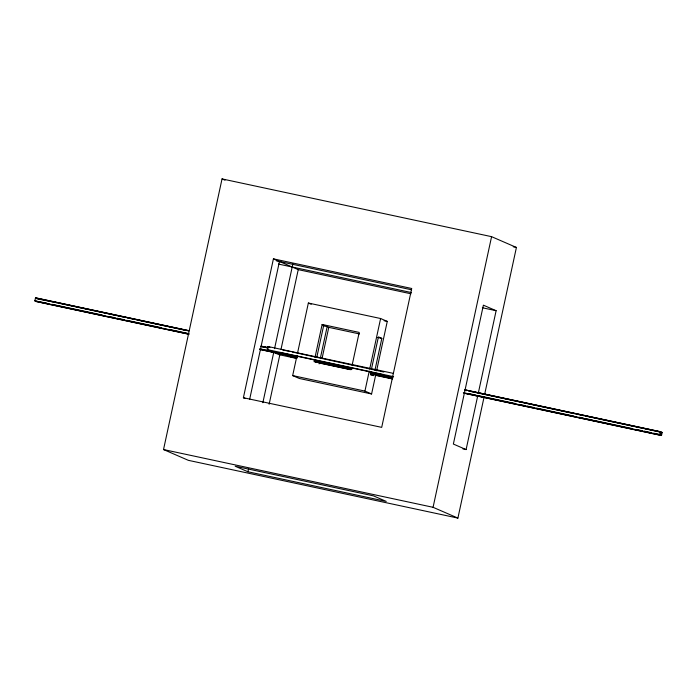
<?xml version="1.0" encoding="UTF-8"?>
<svg xmlns="http://www.w3.org/2000/svg" width="697" height="697" viewBox="0 0 697 697"><rect width="100%" height="100%" fill="white"/><g stroke="black" fill="none" stroke-linecap="round" stroke-linejoin="round"><path stroke-width="1.05" d="M46.917 303.186L34.85 300.877L35.512 297.793L188.817 330.648M57.163 302.751L36.871 298.743L35.512 297.793M188.791 334.238L36.558 301.618L35.207 300.677M484.058 397.098L457.903 518.089L188.356 460.334L163.525 449.548L222.038 178.911L491.585 236.666L516.416 247.452L484.746 393.91M243.392 397.726L273.416 258.857L411.727 288.488L381.703 427.366L243.392 397.726L245.117 398.475M249.665 399.294L279.453 261.48M272.257 351.75L267.291 349.589L267.953 346.514L393.204 373.348M247.923 471.764L235.185 466.232L373.505 495.872L386.243 501.404L247.923 471.764L248.62 468.576M262.856 402.7L273.86 351.819M274.548 348.639L292.888 263.823M269.129 404.269L279.906 354.442M281.048 349.145L298.238 269.634L273.416 258.857M375.91 373.984L371.588 393.962L299.327 378.48L292.67 375.587L296.983 355.609M297.445 353.51L308.353 303.038L380.614 318.52L387.271 321.413L376.589 370.83M314.539 359.574L314.077 361.699L351.157 369.645L351.619 367.519M315 357.439L322.127 324.462L359.208 332.408L352.081 365.385M315.697 362.405L316.159 360.271M316.847 357.082L323.748 325.168L322.127 324.462M319.113 363.886L319.575 361.76M320.489 357.5L327.163 326.649L323.025 325.769M322.11 358.206L328.784 327.355L327.163 326.649M371.588 393.962L364.932 391.078L369.253 371.092M369.706 368.992L380.614 318.52M370.83 371.989L370.368 374.115L373.784 375.596L374.245 373.47M371.518 368.8L378.419 336.886L381.834 338.367L374.934 370.281M457.903 518.089L433.072 507.303L491.585 236.666M462.921 448.903L466.101 449.582L477.793 395.513M478.473 392.333L496.125 310.705L483.387 305.173L453.364 444.05L466.101 449.582M660.442 431.704L660.059 434.911L660.442 431.704L465.065 389.841M661.862 432.323L661.488 435.52L661.862 432.323L644.83 428.672M513.227 246.773L516.416 247.452M276.282 260.8L411.387 289.752M278.434 264.067L411.361 292.548M482.368 307.76L496.125 310.705M298.238 269.634L411.021 293.803M384.082 320.725L387.271 321.413M377.696 337.479L381.834 338.367M328.784 327.355L359.504 333.941M282.712 349.946L290.109 351.532M292.217 351.985L383.864 372.032M261.209 346.156L267.596 347.524M35.8 297.924L189.105 330.77M261.497 346.278L267.883 347.646M464.838 389.85L660.73 431.826M59.297 303.204L115.719 315.297M117.845 315.75L174.276 327.843M176.402 328.296L188.112 330.805M260.504 346.322L267.962 347.916M464.916 390.12L467.042 390.573M469.168 391.034L525.599 403.119M527.725 403.58L584.147 415.665M586.282 416.126L642.704 428.211M35.73 298.246L67.034 304.929M69.16 305.382L76.618 306.976M78.317 307.368L125.582 317.475M127.717 317.928L135.166 319.522M136.865 319.914L184.139 330.021M261.427 346.609L268.24 348.038M464.768 390.181L466.894 390.634M468.898 391.034L515.867 401.123M517.74 401.498L574.424 413.669M576.14 414.018L603.75 419.934M605.301 420.291L662.15 432.445M267.291 349.589L393.605 376.659M52.24 304.328L56.501 305.234M58.626 305.695L66.076 307.29M68.21 307.752L102.276 315.044M110.788 316.874L115.049 317.788M117.183 318.241L124.632 319.836M126.758 320.298L160.833 327.59M169.345 329.42L173.605 330.334M175.731 330.787L183.189 332.382M185.315 332.844L187.441 333.297M259.842 348.805L274.74 352.002M286.45 354.512L290.71 355.426M292.845 355.879L297.096 356.794M315.201 360.671L336.485 365.237M345.006 367.058L349.267 367.972M370.56 372.529L391.853 377.094M468.497 393.517L475.955 395.121M478.081 395.574L515.344 403.554M520.668 404.696L524.928 405.61M527.054 406.063L534.503 407.667M536.638 408.12L573.901 416.1M579.224 417.242L583.476 418.156M585.611 418.609L593.06 420.213M595.186 420.666L632.449 428.646M637.772 429.788L642.033 430.702M644.159 431.155L651.617 432.759M653.742 433.212L659.066 434.353M34.85 300.877L189.218 333.95M259.911 349.075L297.384 357.134M315.131 360.994L351.471 368.696M370.264 372.747L392.847 377.652M463.339 392.69L661.27 435.076L660.129 434.579M36.27 301.496L188.512 334.116M259.842 349.397L297.105 357.387M315.201 361.264L351.401 369.018M370.56 373.122L392.916 377.913M464.246 393.195L661.2 435.398M260.12 349.519L273.965 352.49L278.922 354.642L296.966 358.511M296.983 357.422L287.469 355.383L291.189 356.995L296.469 358.127M315.994 361.49L351.907 369.192M370.917 373.261L386.757 376.659L390.477 378.271L375.692 375.108M463.984 393.204L661.488 435.52M320.768 363.337L350.338 369.671M375.517 375.343L392.498 378.976M370.682 374.934L373.784 375.596M292.67 375.587L364.932 391.078M163.525 449.548L433.072 507.303M222.038 178.911L225.018 180.209M660.66 432.149L661.793 432.645M308.353 303.038L311.21 304.275M385.049 375.918L381.337 374.298L282.05 353.03L285.761 354.642M267.953 346.514L269.939 347.376"/></g></svg>
